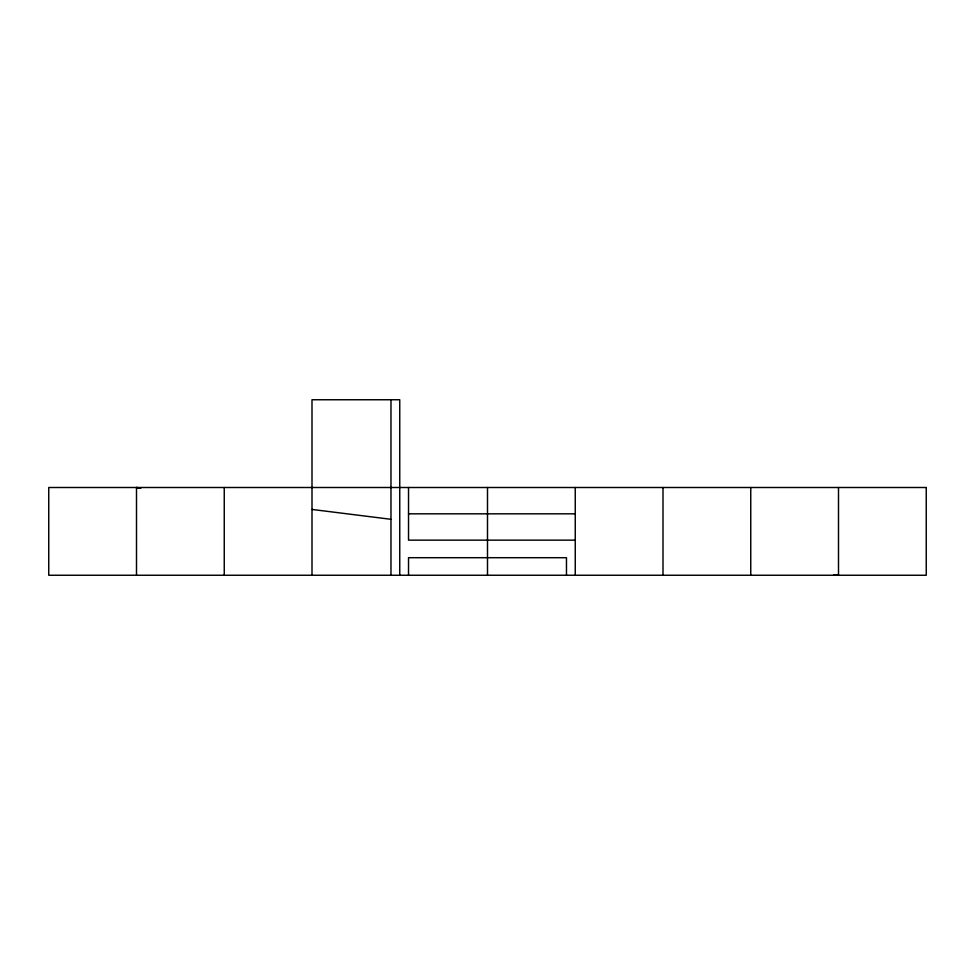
<?xml version="1.0" encoding="UTF-8"?>
<svg xmlns="http://www.w3.org/2000/svg" width="975" height="975" viewBox="0 0 975 975"><rect width="100%" height="100%" fill="white"/><g stroke="black" fill="none" stroke-linecap="round" stroke-linejoin="round"><path stroke-width="1.46" d="M408.525 513.825L575.25 513.825M575.25 540.15L408.525 540.15L408.525 487.5M136.5 575.25L136.5 487.5L140.961 488.061M312 509.438L390.829 519.285M834.039 574.689L838.5 575.25L838.5 487.5M136.5 487.5L139.474 488.097M750.75 487.5L750.75 575.25M663 487.5L663 575.25M575.25 487.5L575.25 575.25M566.475 575.25L566.475 557.7L408.525 557.7L408.525 575.25M487.5 487.5L487.5 575.25M399.75 575.25L399.75 399.75L312 399.75L312 575.25M390.975 399.75L390.975 575.25M224.25 487.5L224.25 575.25M926.25 487.5L48.75 487.5L48.75 575.25L926.25 575.25L926.25 487.5"/></g></svg>
